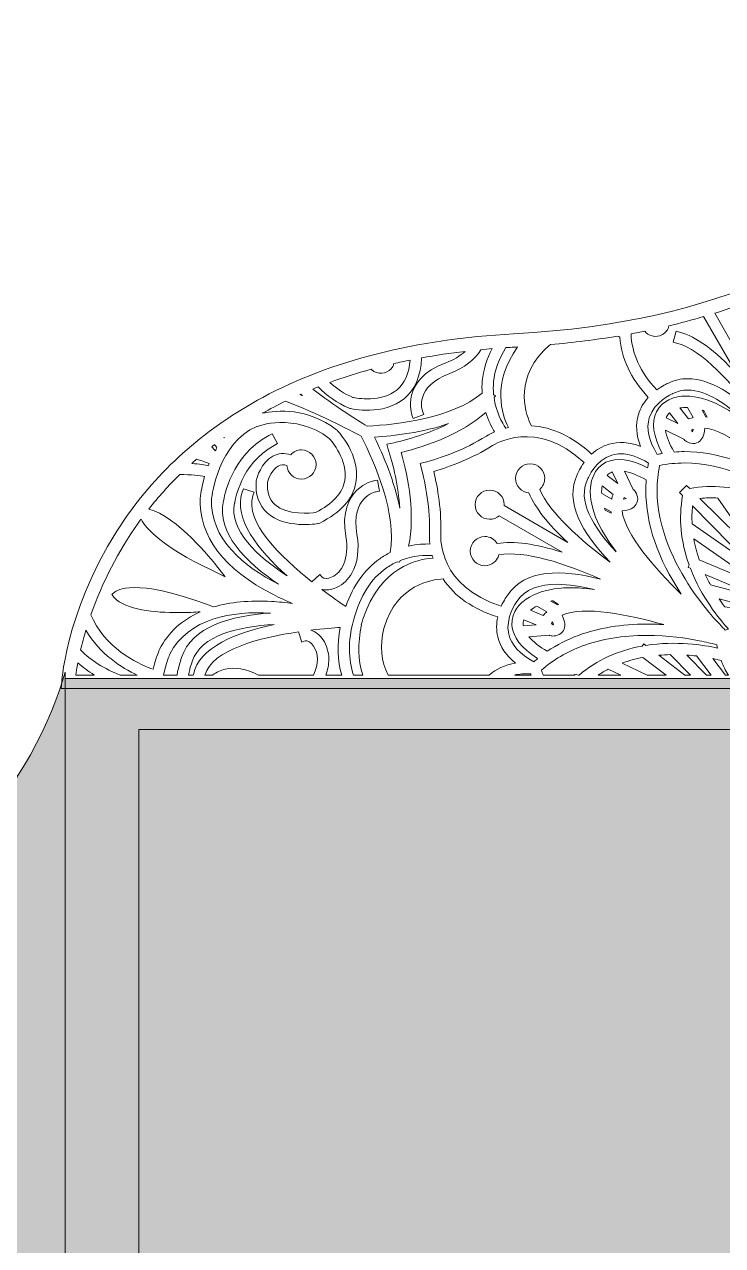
# Model space of a CAD drawing. Extents: x 207 to 1713, y -1033 to -34.
# Drawn here: x 943.3 to 1229.2, y -533.9 to -34.3 of the extents above; entities that cross this region are included whole.
import ezdxf

# ---------------------------------------------------------------- set-up
doc = ezdxf.new("R2010")
doc.units = 0
doc.header["$MEASUREMENT"] = 0
doc.layers.add('Layer 1', color=7, linetype='Continuous', lineweight=0)

# ---------------------------------------------------------------- blocks, each defined once
blk = doc.blocks.new('Block_0')
at = {"layer": 'Layer 1', "true_color": 0xffde69, "transparency": 33554687}
h = blk.add_hatch(color=41, dxfattribs=at)
h.dxf.hatch_style = 2
h.paths.add_polyline_path([(1685.53, -1018.04), (990.24, -1018.04), (990.24, -322.75), (1685.53, -322.75)])
at = {"layer": 'Layer 1'}
blk.add_lwpolyline([(1685.53, -1018.04), (990.24, -1018.04), (990.24, -322.75), (1685.53, -322.75)], close=True, dxfattribs=at)
blk = doc.blocks.new('Block_6')
at = {"layer": 'Layer 1'}
for points, knots in [([(1712.47, -303.02), (1712.44, -302.59), (1709.79, -269.26), (1685.66, -235.3), (1671.5, -215.36), (1652.81, -199.09), (1630.13, -186.93), (1601.89, -171.79), (1567.35, -163.04), (1527.46, -160.92), (1439.06, -156.22), (1392.28, -126.01), (1368.61, -101.48), (1343.25, -75.2), (1338.27, -49.52), (1338.22, -49.27), (1338.22, -49.27), (1335.54, -34.34), (1335.54, -34.34), (1335.54, -34.34), (1332.85, -49.27), (1332.85, -49.27), (1332.8, -49.52), (1327.82, -75.2), (1302.46, -101.48), (1278.79, -126.01), (1232.01, -156.22), (1143.61, -160.92), (1103.72, -163.04), (1069.18, -171.79), (1040.94, -186.93), (1018.26, -199.09), (999.57, -215.36), (985.41, -235.3), (961.24, -269.31), (958.62, -302.69), (958.6, -303.02), (958.6, -303.02), (958.39, -305.95), (958.39, -305.95), (958.39, -305.95), (1712.68, -305.95), (1712.68, -305.95), (1712.68, -305.95), (1712.47, -303.02), (1712.47, -303.02)], [0, 0, 0, 0, 1, 1, 1, 2, 2, 2, 3, 3, 3, 4, 4, 4, 5, 5, 5, 6, 6, 6, 7, 7, 7, 8, 8, 8, 9, 9, 9, 10, 10, 10, 11, 11, 11, 12, 12, 12, 13, 13, 13, 14, 14, 14, 15, 15, 15, 15]), ([(1238.92, -174.9), (1238.92, -174.9), (1225.98, -152.49), (1225.98, -152.49), (1229.08, -151.52), (1232.18, -150.48), (1235.23, -149.38), (1234.38, -155.92), (1235.61, -164.46), (1238.92, -174.9)], [0, 0, 0, 0, 1, 1, 1, 2, 2, 2, 3, 3, 3, 3]), ([(1211.6, -160.21), (1211.6, -160.21), (1210.16, -159.82), (1210.16, -159.82), (1210.16, -159.82), (1208.96, -164.3), (1208.96, -164.3), (1208.96, -164.3), (1210.4, -164.69), (1210.4, -164.69), (1220.94, -167.51), (1233.23, -181.32), (1242.98, -194.58), (1233.99, -185.78), (1224.21, -179.26), (1215.02, -179.26), (1212.23, -179.26), (1209.49, -179.86), (1206.84, -181.19), (1206.44, -181.35), (1204.52, -182.18), (1202.26, -183.83), (1195.51, -176.58), (1191.98, -168.86), (1191.75, -160.87), (1193.71, -160.51), (1195.55, -160.16), (1197.35, -159.8), (1198.09, -160.77), (1199.13, -161.46), (1200.34, -161.79), (1201.78, -162.17), (1203.29, -161.98), (1204.59, -161.23), (1205.96, -160.44), (1206.9, -159.14), (1207.24, -157.64), (1211.93, -156.52), (1216.69, -155.26), (1221.43, -153.86), (1221.43, -153.86), (1234.91, -177.21), (1234.91, -177.21), (1226.25, -167.74), (1218.44, -162.04), (1211.6, -160.21)], [0, 0, 0, 0, 1, 1, 1, 2, 2, 2, 3, 3, 3, 4, 4, 4, 5, 5, 5, 6, 6, 6, 7, 7, 7, 8, 8, 8, 9, 9, 9, 10, 10, 10, 11, 11, 11, 12, 12, 12, 13, 13, 13, 14, 14, 14, 15, 15, 15, 15]), ([(1194.76, -193.94), (1193.54, -197.96), (1193.85, -202.35), (1195.66, -207), (1191, -205.19), (1186.62, -204.89), (1182.59, -206.1), (1180.04, -206.87), (1177.69, -208.23), (1175.58, -210.15), (1167.88, -202.99), (1159.59, -199.08), (1150.91, -198.52), (1148.86, -194.51), (1143.49, -180.98), (1156.01, -167.72), (1156.01, -167.72), (1156.38, -167.36), (1156.38, -167.36), (1157.12, -166.65), (1157.9, -165.98), (1158.74, -165.32), (1168.2, -164.48), (1177.47, -163.31), (1186.3, -161.84), (1186.64, -161.99), (1186.93, -162.13), (1187.17, -162.26), (1187.74, -170.93), (1191.65, -179.22), (1198.8, -186.92), (1196.88, -189.03), (1195.53, -191.38), (1194.76, -193.94)], [0, 0, 0, 0, 1, 1, 1, 2, 2, 2, 3, 3, 3, 4, 4, 4, 5, 5, 5, 6, 6, 6, 7, 7, 7, 8, 8, 8, 9, 9, 9, 10, 10, 10, 11, 11, 11, 11]), ([(1098.94, -187.35), (1103.31, -183.67), (1105.67, -178.09), (1105.96, -170.75), (1111.74, -169.69), (1117.71, -168.79), (1123.77, -168.08), (1121.8, -169.96), (1119.14, -171.55), (1115.9, -172.76), (1097.12, -179.79), (1101.95, -194), (1102, -194.14), (1102, -194.14), (1102.51, -195.56), (1102.51, -195.56), (1102.51, -195.56), (1106.87, -193.96), (1106.87, -193.96), (1106.87, -193.96), (1106.36, -192.56), (1106.36, -192.56), (1106.22, -192.16), (1102.96, -182.56), (1117.53, -177.1), (1123.42, -174.9), (1127.8, -171.54), (1130.2, -167.4), (1131.74, -167.25), (1133.31, -167.11), (1134.89, -166.98), (1132.59, -171.29), (1131.23, -175.72), (1130.83, -180.2), (1130.68, -181.84), (1130.66, -183.51), (1130.77, -185.18), (1118.5, -195.43), (1096.24, -198.05), (1083.62, -198.69), (1079.53, -196.16), (1070.3, -190.29), (1061.39, -183.52), (1062.14, -183.21), (1062.89, -182.91), (1063.65, -182.61), (1067.15, -186.32), (1071.38, -189.23), (1076.25, -191.28), (1076.25, -191.28), (1076.6, -191.4), (1076.6, -191.4), (1077.16, -191.54), (1090.28, -194.63), (1098.94, -187.35)], [0, 0, 0, 0, 1, 1, 1, 2, 2, 2, 3, 3, 3, 4, 4, 4, 5, 5, 5, 6, 6, 6, 7, 7, 7, 8, 8, 8, 9, 9, 9, 10, 10, 10, 11, 11, 11, 12, 12, 12, 13, 13, 13, 14, 14, 14, 15, 15, 15, 16, 16, 16, 17, 17, 17, 18, 18, 18, 18]), ([(1143.9, -166.38), (1144.36, -166.35), (1144.83, -166.33), (1145.29, -166.3), (1134.6, -181.19), (1138.94, -194.09), (1141.5, -199.24), (1141.15, -199.32), (1140.79, -199.4), (1140.44, -199.49), (1138.95, -197.26), (1136.48, -192.83), (1135.64, -187.03), (1135.64, -187.03), (1136.2, -186.48), (1136.2, -186.48), (1136.2, -186.48), (1135.47, -185.7), (1135.47, -185.7), (1135.31, -183.99), (1135.3, -182.27), (1135.45, -180.59), (1135.88, -175.86), (1137.58, -171.15), (1140.5, -166.57), (1141.63, -166.5), (1142.76, -166.44), (1143.9, -166.38), (1143.9, -166.38), (1143.9, -166.38), (1143.9, -166.38)], [0, 0, 0, 0, 1, 1, 1, 2, 2, 2, 3, 3, 3, 4, 4, 4, 5, 5, 5, 6, 6, 6, 7, 7, 7, 8, 8, 8, 9, 9, 9, 10, 10, 10, 10]), ([(1094.13, -174.25), (1094.34, -173.88), (1094.51, -173.5), (1094.63, -173.09), (1096.82, -172.59), (1099.04, -172.11), (1101.26, -171.65), (1100.86, -177.09), (1099.08, -181.17), (1095.96, -183.79), (1089.6, -189.14), (1079.2, -187.21), (1077.86, -186.93), (1074.3, -185.4), (1071.13, -183.35), (1068.41, -180.81), (1073.87, -178.83), (1079.55, -177.02), (1085.34, -175.43), (1085.68, -175.77), (1086.06, -176.06), (1086.47, -176.3), (1086.47, -176.3), (1086.47, -176.3), (1086.47, -176.3), (1089.15, -177.85), (1092.59, -176.93), (1094.13, -174.25)], [0, 0, 0, 0, 1, 1, 1, 2, 2, 2, 3, 3, 3, 4, 4, 4, 5, 5, 5, 6, 6, 6, 7, 7, 7, 8, 8, 8, 9, 9, 9, 9]), ([(1208.68, -185.45), (1208.68, -185.45), (1208.81, -185.39), (1208.81, -185.39), (1210.79, -184.39), (1212.87, -183.93), (1215.02, -183.93), (1222.55, -183.93), (1230.91, -189.54), (1238.73, -197.04), (1229.39, -189.82), (1219.61, -185.17), (1210.74, -186.7), (1210.19, -186.78), (1204.64, -187.73), (1202.14, -192.82), (1200.03, -197.11), (1200.8, -202.84), (1204.42, -209.88), (1203.77, -209.98), (1203.12, -210.1), (1202.48, -210.24), (1199, -204.62), (1197.9, -199.6), (1199.2, -195.29), (1201.22, -188.56), (1208.62, -185.47), (1208.68, -185.45)], [0, 0, 0, 0, 1, 1, 1, 2, 2, 2, 3, 3, 3, 4, 4, 4, 5, 5, 5, 6, 6, 6, 7, 7, 7, 8, 8, 8, 9, 9, 9, 9]), ([(1081.24, -202.81), (1087, -214.05), (1095.86, -234.64), (1093.12, -250.39), (1091.62, -251.13), (1090.18, -251.99), (1088.83, -252.94), (1082.62, -257.31), (1077.96, -263.87), (1074.96, -272.45), (1072.84, -271.04), (1069.24, -268.59), (1065.08, -265.46), (1065.65, -265.59), (1066.24, -265.66), (1066.85, -265.66), (1068.29, -265.66), (1069.85, -265.3), (1071.37, -264.58), (1073.83, -263.4), (1075.92, -261.41), (1077.42, -258.82), (1079.82, -254.66), (1080.54, -249.18), (1079.5, -242.97), (1076.94, -227.61), (1086.88, -225.64), (1087.31, -225.57), (1087.31, -225.57), (1088.77, -225.3), (1088.77, -225.3), (1088.77, -225.3), (1087.98, -220.73), (1087.98, -220.73), (1087.98, -220.73), (1086.5, -221), (1086.5, -221), (1086.35, -221.03), (1071.62, -223.9), (1074.93, -243.73), (1076.52, -253.3), (1073.1, -258.61), (1069.37, -260.39), (1067.52, -261.27), (1065.85, -261.16), (1065.29, -260.53), (1065.29, -260.53), (1064.3, -259.41), (1064.3, -259.41), (1064.3, -259.41), (1061.01, -262.32), (1061.01, -262.32), (1048.36, -252.29), (1033.36, -237.71), (1036.92, -227.16), (1036.92, -227.16), (1037.4, -225.74), (1037.4, -225.74), (1037.4, -225.74), (1033.01, -224.26), (1033.01, -224.26), (1033.01, -224.26), (1032.53, -225.68), (1032.53, -225.68), (1028.84, -236.57), (1039.18, -249.5), (1050.87, -259.96), (1038.8, -251.97), (1026.95, -241.08), (1029.42, -230.16), (1029.42, -230.16), (1029.44, -230.04), (1029.44, -230.04), (1029.54, -229.39), (1031.86, -214.05), (1045.63, -206.55), (1045.63, -206.55), (1046.95, -205.84), (1046.95, -205.84), (1046.95, -205.84), (1044.73, -201.76), (1044.73, -201.76), (1044.73, -201.76), (1043.41, -202.48), (1043.41, -202.48), (1027.78, -211), (1025.07, -227.89), (1024.87, -229.28), (1021.96, -242.33), (1033.93, -254.33), (1047.36, -263.35), (1033.32, -256.19), (1019.16, -244.8), (1019.98, -228.19), (1020.09, -227.26), (1022.83, -205.25), (1038.49, -198.88), (1038.64, -198.81), (1053.73, -192.9), (1068.18, -203.7), (1069.09, -204.72), (1075.96, -212.76), (1074.51, -220.94), (1073.6, -226.07), (1069.58, -230.46), (1062.56, -234), (1060.87, -234.22), (1050.83, -235.3), (1045.83, -230.72), (1043.59, -228.67), (1042.59, -225.61), (1042.86, -221.64), (1043.42, -219.7), (1044.94, -216.27), (1047.3, -215.02), (1048.34, -214.46), (1049.51, -214.39), (1050.83, -214.76), (1051.03, -217.88), (1053.62, -220.36), (1056.79, -220.36), (1060.09, -220.36), (1062.77, -217.68), (1062.77, -214.38), (1062.77, -211.08), (1060.09, -208.4), (1056.79, -208.4), (1055.04, -208.4), (1053.47, -209.16), (1052.38, -210.36), (1049.77, -209.56), (1047.32, -209.74), (1045.11, -210.93), (1040.22, -213.54), (1038.5, -219.95), (1038.32, -220.68), (1038.32, -220.68), (1038.26, -221.06), (1038.26, -221.06), (1037.81, -226.63), (1039.31, -231.04), (1042.7, -234.14), (1049.92, -240.76), (1063.09, -238.62), (1063.65, -238.53), (1063.65, -238.53), (1064.29, -238.32), (1064.29, -238.32), (1072.91, -234.06), (1077.89, -228.48), (1079.08, -221.74), (1081.05, -210.64), (1071.82, -200.79), (1071.43, -200.38), (1071.43, -200.38), (1071.14, -200.13), (1071.14, -200.13), (1059.22, -191.1), (1046.91, -192.09), (1040.75, -193.43), (1043.85, -191.69), (1047.03, -190.03), (1050.27, -188.47), (1062.96, -193.18), (1076.69, -200.36), (1081.24, -202.81)], [0, 0, 0, 0, 1, 1, 1, 2, 2, 2, 3, 3, 3, 4, 4, 4, 5, 5, 5, 6, 6, 6, 7, 7, 7, 8, 8, 8, 9, 9, 9, 10, 10, 10, 11, 11, 11, 12, 12, 12, 13, 13, 13, 14, 14, 14, 15, 15, 15, 16, 16, 16, 17, 17, 17, 18, 18, 18, 19, 19, 19, 20, 20, 20, 21, 21, 21, 22, 22, 22, 23, 23, 23, 24, 24, 24, 25, 25, 25, 26, 26, 26, 27, 27, 27, 28, 28, 28, 29, 29, 29, 30, 30, 30, 31, 31, 31, 32, 32, 32, 33, 33, 33, 34, 34, 34, 35, 35, 35, 36, 36, 36, 37, 37, 37, 38, 38, 38, 39, 39, 39, 40, 40, 40, 41, 41, 41, 42, 42, 42, 43, 43, 43, 44, 44, 44, 45, 45, 45, 46, 46, 46, 47, 47, 47, 48, 48, 48, 49, 49, 49, 50, 50, 50, 51, 51, 51, 52, 52, 52, 53, 53, 53, 54, 54, 54, 55, 55, 55, 55]), ([(1056.13, -185.75), (1056.24, -185.7), (1056.35, -185.65), (1056.46, -185.61), (1056.71, -185.8), (1056.96, -185.99), (1057.21, -186.19), (1056.85, -186.04), (1056.49, -185.89), (1056.13, -185.75)], [0, 0, 0, 0, 1, 1, 1, 2, 2, 2, 3, 3, 3, 3]), ([(1132.49, -202.75), (1123.6, -208.38), (1113.62, -211.76), (1106.8, -213.6), (1106.8, -213.6), (1105.37, -213.99), (1105.37, -213.99), (1105.37, -213.99), (1105.75, -215.43), (1105.75, -215.43), (1107.56, -222.25), (1109.63, -232.59), (1109.2, -243.05), (1109.2, -243.07), (1109.1, -244.53), (1109.4, -246.91), (1107.2, -246.84), (1104.13, -246.97), (1100.67, -247.74), (1103.35, -234.79), (1100.65, -220.19), (1097.6, -209.5), (1108.38, -206.8), (1122.37, -201.84), (1132.24, -193.05), (1133.31, -196.43), (1134.73, -199.15), (1135.89, -201.02), (1133.71, -201.94), (1132.49, -202.75), (1132.49, -202.75)], [0, 0, 0, 0, 1, 1, 1, 2, 2, 2, 3, 3, 3, 4, 4, 4, 5, 5, 5, 6, 6, 6, 7, 7, 7, 8, 8, 8, 9, 9, 9, 10, 10, 10, 10]), ([(1206.1, -195.33), (1206.16, -195.17), (1206.22, -195.02), (1206.29, -194.88), (1206.58, -194.29), (1206.98, -193.75), (1207.47, -193.27), (1207.47, -193.27), (1210.83, -197.63), (1210.83, -197.63), (1210.83, -197.63), (1206.1, -195.33), (1206.1, -195.33)], [0, 0, 0, 0, 1, 1, 1, 2, 2, 2, 3, 3, 3, 4, 4, 4, 4]), ([(1215.24, -195.75), (1215.24, -195.75), (1211.76, -191.24), (1211.76, -191.24), (1212.75, -191.08), (1213.8, -191.02), (1214.87, -191.07), (1214.87, -191.07), (1217.24, -195.18), (1217.24, -195.18), (1216.79, -195.26), (1216.04, -195.43), (1215.24, -195.75)], [0, 0, 0, 0, 1, 1, 1, 2, 2, 2, 3, 3, 3, 4, 4, 4, 4]), ([(1222.43, -194.89), (1222.43, -194.89), (1220.89, -192.21), (1220.89, -192.21), (1221.16, -192.3), (1221.43, -192.39), (1221.71, -192.49), (1221.71, -192.49), (1222.97, -194.96), (1222.97, -194.96), (1222.79, -194.94), (1222.61, -194.91), (1222.43, -194.89)], [0, 0, 0, 0, 1, 1, 1, 2, 2, 2, 3, 3, 3, 4, 4, 4, 4]), ([(1093.32, -205.76), (1093.32, -205.76), (1091.73, -206.12), (1091.73, -206.12), (1091.73, -206.12), (1092.21, -207.67), (1092.21, -207.67), (1094.39, -214.62), (1096.51, -223.38), (1097.03, -232.23), (1094.86, -221.24), (1090.3, -210.53), (1086.68, -203.2), (1094.84, -202.67), (1106.4, -201.27), (1117, -197.64), (1109.08, -201.62), (1100.43, -204.17), (1093.32, -205.76)], [0, 0, 0, 0, 1, 1, 1, 2, 2, 2, 3, 3, 3, 4, 4, 4, 5, 5, 5, 6, 6, 6, 6]), ([(1169.85, -218.18), (1164.15, -229.54), (1171.77, -242.59), (1183.24, -254.33), (1171.14, -245.43), (1158.59, -234.41), (1154.34, -224.54), (1155.6, -223.45), (1156.4, -221.83), (1156.4, -220.03), (1156.4, -216.74), (1153.72, -214.06), (1150.43, -214.06), (1147.13, -214.06), (1144.45, -216.74), (1144.45, -220.03), (1144.45, -223.16), (1146.86, -225.73), (1149.92, -225.99), (1152.44, -232.07), (1157.78, -238.85), (1165.87, -246.25), (1165.87, -246.25), (1139.8, -231.2), (1139.8, -231.2), (1139.81, -231.07), (1139.82, -230.94), (1139.82, -230.8), (1139.82, -227.51), (1137.14, -224.83), (1133.84, -224.83), (1130.55, -224.83), (1127.87, -227.51), (1127.87, -230.8), (1127.87, -234.1), (1130.55, -236.78), (1133.84, -236.78), (1135.32, -236.78), (1136.68, -236.24), (1137.72, -235.34), (1137.72, -235.34), (1163.56, -250.26), (1163.56, -250.26), (1152.52, -246.77), (1143.63, -245.59), (1136.97, -246.74), (1135.92, -245), (1134.02, -243.84), (1131.85, -243.84), (1128.56, -243.84), (1125.87, -246.52), (1125.87, -249.81), (1125.87, -253.11), (1128.56, -255.79), (1131.85, -255.79), (1134.62, -255.79), (1136.95, -253.9), (1137.62, -251.34), (1148.27, -249.41), (1164.87, -254.96), (1179.24, -261.26), (1163.34, -257.19), (1148.22, -257.13), (1141.24, -267.74), (1140.96, -268.09), (1139.72, -269.77), (1138.6, -272.31), (1112.94, -264.45), (1113.78, -244.23), (1113.83, -243.34), (1113.83, -243.34), (1113.83, -243.31), (1113.83, -243.31), (1114.23, -233.53), (1112.58, -223.95), (1110.98, -217.23), (1117.6, -215.26), (1126.72, -211.9), (1135.02, -206.64), (1135.75, -206.16), (1152.84, -195.3), (1172.49, -213.6), (1170.85, -215.84), (1170.02, -217.77), (1169.85, -218.18)], [0, 0, 0, 0, 1, 1, 1, 2, 2, 2, 3, 3, 3, 4, 4, 4, 5, 5, 5, 6, 6, 6, 7, 7, 7, 8, 8, 8, 9, 9, 9, 10, 10, 10, 11, 11, 11, 12, 12, 12, 13, 13, 13, 14, 14, 14, 15, 15, 15, 16, 16, 16, 17, 17, 17, 18, 18, 18, 19, 19, 19, 20, 20, 20, 21, 21, 21, 22, 22, 22, 23, 23, 23, 24, 24, 24, 25, 25, 25, 26, 26, 26, 27, 27, 27, 28, 28, 28, 28]), ([(1218.7, -205.5), (1220.39, -204.84), (1221.44, -203.2), (1221.83, -200.63), (1221.83, -200.63), (1222.01, -199.46), (1222.01, -199.46), (1231.59, -200.49), (1245.59, -212.9), (1256.08, -223.65), (1241.61, -214.01), (1227.3, -209.12), (1213.52, -209.11), (1212.17, -209.11), (1210.78, -209.17), (1209.36, -209.28), (1207.45, -205.88), (1206.26, -202.89), (1205.81, -200.35), (1205.81, -200.35), (1213.3, -204), (1213.3, -204), (1213.35, -204.06), (1213.39, -204.12), (1213.44, -204.18), (1213.44, -204.18), (1213.83, -204.58), (1213.83, -204.58), (1214.24, -204.89), (1216.37, -206.43), (1218.7, -205.5)], [0, 0, 0, 0, 1, 1, 1, 2, 2, 2, 3, 3, 3, 4, 4, 4, 5, 5, 5, 6, 6, 6, 7, 7, 7, 8, 8, 8, 9, 9, 9, 10, 10, 10, 10]), ([(1025, -203.42), (1025.08, -203.37), (1025.15, -203.31), (1025.23, -203.26), (1025.16, -203.33), (1025.1, -203.41), (1025.04, -203.49), (1025.03, -203.46), (1025.01, -203.44), (1025, -203.42)], [0, 0, 0, 0, 1, 1, 1, 2, 2, 2, 3, 3, 3, 3]), ([(1216.49, -200.32), (1216.64, -200.2), (1216.92, -200.07), (1217.24, -199.96), (1217.16, -200.5), (1217.04, -200.86), (1216.95, -201.07), (1216.93, -201.06), (1216.9, -201.05), (1216.88, -201.04), (1216.64, -200.7), (1216.54, -200.45), (1216.49, -200.32)], [0, 0, 0, 0, 1, 1, 1, 2, 2, 2, 3, 3, 3, 4, 4, 4, 4]), ([(1020.08, -207.09), (1020.47, -206.78), (1020.87, -206.48), (1021.26, -206.18), (1021.58, -206.67), (1021.89, -207.13), (1022.19, -207.57), (1021.96, -207.96), (1021.72, -208.36), (1021.5, -208.77), (1021.02, -208.22), (1020.55, -207.66), (1020.08, -207.09)], [0, 0, 0, 0, 1, 1, 1, 2, 2, 2, 3, 3, 3, 4, 4, 4, 4]), ([(1011.84, -213.95), (1012.5, -213.36), (1013.17, -212.77), (1013.85, -212.19), (1016.03, -212.83), (1017.8, -213.48), (1019.01, -213.96), (1018.88, -214.27), (1018.75, -214.58), (1018.64, -214.89), (1017.36, -214.62), (1014.95, -214.18), (1011.84, -213.95)], [0, 0, 0, 0, 1, 1, 1, 2, 2, 2, 3, 3, 3, 4, 4, 4, 4]), ([(1198.53, -215.76), (1191.5, -212.14), (1185.77, -211.37), (1181.48, -213.48), (1181.48, -213.48), (1181.48, -213.48), (1181.48, -213.48), (1176.21, -216.07), (1175.38, -221.88), (1175.36, -222.07), (1173.82, -230.93), (1178.47, -240.73), (1185.7, -250.07), (1176.05, -240.02), (1169.54, -229.07), (1174.05, -220.15), (1174.05, -220.15), (1174.1, -220.04), (1174.1, -220.04), (1174.13, -219.96), (1177.22, -212.56), (1183.94, -210.54), (1185.11, -210.19), (1186.33, -210.01), (1187.59, -210.01), (1191.02, -210.01), (1194.8, -211.29), (1198.89, -213.82), (1198.76, -214.47), (1198.64, -215.11), (1198.53, -215.76)], [0, 0, 0, 0, 1, 1, 1, 2, 2, 2, 3, 3, 3, 4, 4, 4, 5, 5, 5, 6, 6, 6, 7, 7, 7, 8, 8, 8, 9, 9, 9, 10, 10, 10, 10]), ([(1202.41, -224.86), (1202.41, -221.5), (1202.75, -218.11), (1203.43, -214.78), (1206.76, -214.1), (1210.15, -213.75), (1213.52, -213.75), (1213.53, -213.75), (1213.53, -213.75), (1213.54, -213.75), (1229.97, -213.75), (1244.95, -221.65), (1254.62, -228.27), (1260.14, -232.05), (1264.56, -235.82), (1267.3, -238.33), (1268.85, -239.74), (1270.02, -240.9), (1270.74, -241.63), (1270.75, -241.64), (1270.76, -241.65), (1270.77, -241.66), (1270.62, -242.08), (1270.47, -242.51), (1270.34, -242.94), (1266.18, -239.13), (1257.27, -231.88), (1245.5, -227.36), (1245.5, -227.36), (1245.1, -226.42), (1245.1, -226.42), (1245.1, -226.42), (1244.11, -226.84), (1244.11, -226.84), (1234.52, -223.41), (1224.98, -222.52), (1215.75, -224.22), (1215.75, -224.22), (1214.49, -222.98), (1214.49, -222.98), (1214.49, -222.98), (1211.64, -225.83), (1211.64, -225.83), (1211.64, -225.83), (1212.87, -227.09), (1212.87, -227.09), (1211.18, -236.33), (1212.06, -245.86), (1215.5, -255.45), (1215.5, -255.45), (1215.08, -256.45), (1215.08, -256.45), (1215.08, -256.45), (1216.02, -256.84), (1216.02, -256.84), (1220.53, -268.61), (1227.79, -277.52), (1231.59, -281.68), (1231.16, -281.82), (1230.74, -281.96), (1230.32, -282.11), (1227.86, -279.69), (1221.99, -273.55), (1216.24, -264.95), (1209.93, -255.51), (1202.41, -240.89), (1202.41, -224.86)], [0, 0, 0, 0, 1, 1, 1, 2, 2, 2, 3, 3, 3, 4, 4, 4, 5, 5, 5, 6, 6, 6, 7, 7, 7, 8, 8, 8, 9, 9, 9, 10, 10, 10, 11, 11, 11, 12, 12, 12, 13, 13, 13, 14, 14, 14, 15, 15, 15, 16, 16, 16, 17, 17, 17, 18, 18, 18, 19, 19, 19, 20, 20, 20, 21, 21, 21, 22, 22, 22, 22]), ([(991.08, -236.79), (993.24, -240.64), (999.8, -248), (1019.76, -257.51), (1019.76, -257.51), (1025.61, -260.3), (1025.61, -260.3), (1025.61, -260.3), (1021.58, -255.23), (1021.58, -255.23), (1020.88, -254.35), (1005.58, -235.22), (994.28, -232.59), (998.17, -227.66), (1002.42, -222.94), (1006.96, -218.51), (1011.54, -218.43), (1015.26, -218.98), (1017.14, -219.33), (1015.77, -224.03), (1015.39, -227.55), (1015.36, -227.82), (1014.58, -243.56), (1024.93, -257.33), (1045.3, -267.62), (1047.93, -268.95), (1050.58, -270.15), (1053.15, -271.21), (1050.39, -270.85), (1047.5, -270.56), (1044.55, -270.4), (1035.51, -269.9), (1027.58, -270.67), (1020.83, -272.65), (1020.83, -272.65), (1017.94, -271.57), (1017.94, -271.57), (988.58, -260.61), (981.04, -265.97), (980.27, -266.62), (980.27, -266.62), (979.11, -267.61), (979.11, -267.61), (979.11, -267.61), (980.12, -268.76), (980.12, -268.76), (984.69, -273.91), (997.02, -274.96), (1006.29, -274.96), (1010.04, -274.96), (1013.28, -274.78), (1015.32, -274.64), (1007.85, -277.94), (1002.23, -283.07), (998.69, -289.98), (998.5, -290.39), (997.14, -293.53), (996.02, -298.14), (991.77, -296.65), (978.04, -290.97), (971.59, -278.05), (971.26, -277.38), (970.93, -276.66), (970.59, -275.81), (975.28, -262.41), (981.79, -249.81), (989.93, -238.36), (990.31, -237.83), (990.7, -237.31), (991.08, -236.79)], [0, 0, 0, 0, 1, 1, 1, 2, 2, 2, 3, 3, 3, 4, 4, 4, 5, 5, 5, 6, 6, 6, 7, 7, 7, 8, 8, 8, 9, 9, 9, 10, 10, 10, 11, 11, 11, 12, 12, 12, 13, 13, 13, 14, 14, 14, 15, 15, 15, 16, 16, 16, 17, 17, 17, 18, 18, 18, 19, 19, 19, 20, 20, 20, 21, 21, 21, 22, 22, 22, 23, 23, 23, 23]), ([(1183.98, -217.44), (1183.98, -217.44), (1186.29, -222.18), (1186.29, -222.18), (1186.29, -222.18), (1181.93, -218.81), (1181.93, -218.81), (1182.41, -218.32), (1182.94, -217.93), (1183.54, -217.63), (1183.68, -217.57), (1183.83, -217.5), (1183.98, -217.44)], [0, 0, 0, 0, 1, 1, 1, 2, 2, 2, 3, 3, 3, 4, 4, 4, 4]), ([(1188.12, -233.35), (1188.12, -233.35), (1189.29, -233.18), (1189.29, -233.18), (1191.86, -232.78), (1193.5, -231.73), (1194.16, -230.05), (1195.09, -227.71), (1193.55, -225.58), (1193.23, -225.17), (1193.23, -225.17), (1192.84, -224.78), (1192.84, -224.78), (1192.78, -224.73), (1192.72, -224.69), (1192.66, -224.64), (1192.66, -224.64), (1189.01, -217.15), (1189.01, -217.15), (1191.55, -217.6), (1194.54, -218.79), (1197.93, -220.7), (1197.83, -222.12), (1197.77, -223.51), (1197.77, -224.86), (1197.78, -238.64), (1202.67, -252.95), (1212.31, -267.42), (1201.56, -256.93), (1189.15, -242.93), (1188.12, -233.35)], [0, 0, 0, 0, 1, 1, 1, 2, 2, 2, 3, 3, 3, 4, 4, 4, 5, 5, 5, 6, 6, 6, 7, 7, 7, 8, 8, 8, 9, 9, 9, 10, 10, 10, 10]), ([(1184.41, -226.58), (1184.08, -227.38), (1183.92, -228.14), (1183.84, -228.59), (1183.84, -228.59), (1179.72, -226.21), (1179.72, -226.21), (1179.68, -225.15), (1179.74, -224.11), (1179.89, -223.1), (1179.89, -223.1), (1184.41, -226.58), (1184.41, -226.58)], [0, 0, 0, 0, 1, 1, 1, 2, 2, 2, 3, 3, 3, 4, 4, 4, 4]), ([(1188.96, -227.83), (1189.09, -227.87), (1189.34, -227.97), (1189.69, -228.22), (1189.71, -228.25), (1189.72, -228.27), (1189.73, -228.29), (1189.52, -228.38), (1189.16, -228.5), (1188.62, -228.59), (1188.73, -228.25), (1188.86, -227.96), (1188.96, -227.83)], [0, 0, 0, 0, 1, 1, 1, 2, 2, 2, 3, 3, 3, 4, 4, 4, 4]), ([(1243.51, -251.4), (1243.51, -251.4), (1219.91, -228.29), (1219.91, -228.29), (1222.37, -228.03), (1224.86, -227.96), (1227.34, -228.08), (1227.34, -228.08), (1243.51, -251.4), (1243.51, -251.4)], [0, 0, 0, 0, 1, 1, 1, 2, 2, 2, 3, 3, 3, 3]), ([(1183.62, -234.31), (1183.62, -234.31), (1181.15, -233.05), (1181.15, -233.05), (1181.05, -232.77), (1180.96, -232.5), (1180.87, -232.23), (1180.87, -232.23), (1183.55, -233.77), (1183.55, -233.77), (1183.57, -233.95), (1183.59, -234.13), (1183.62, -234.31)], [0, 0, 0, 0, 1, 1, 1, 2, 2, 2, 3, 3, 3, 4, 4, 4, 4]), ([(1240.06, -254.85), (1240.06, -254.85), (1216.74, -238.68), (1216.74, -238.68), (1216.61, -236.2), (1216.68, -233.71), (1216.95, -231.25), (1216.95, -231.25), (1240.06, -254.85), (1240.06, -254.85)], [0, 0, 0, 0, 1, 1, 1, 2, 2, 2, 3, 3, 3, 3]), ([(1219.67, -253.35), (1218.68, -250.51), (1217.94, -247.65), (1217.44, -244.81), (1217.44, -244.81), (1241.14, -261.24), (1241.14, -261.24), (1241.23, -261.68), (1241.33, -262.12), (1241.43, -262.55), (1241.43, -262.55), (1219.67, -253.35), (1219.67, -253.35)], [0, 0, 0, 0, 1, 1, 1, 2, 2, 2, 3, 3, 3, 4, 4, 4, 4]), ([(1078.05, -278.2), (1078.05, -278.2), (1078.21, -277.61), (1078.21, -277.61), (1080.8, -268.15), (1085.26, -261.13), (1091.48, -256.74), (1092.87, -255.77), (1094.37, -254.91), (1095.95, -254.19), (1095.95, -254.19), (1096.99, -254.38), (1096.99, -254.38), (1096.99, -254.38), (1097.16, -253.68), (1097.16, -253.68), (1102.61, -251.51), (1107.67, -251.44), (1110.35, -251.62), (1110.45, -251.96), (1110.55, -252.31), (1110.66, -252.66), (1104.32, -253.04), (1088.89, -256.25), (1081.97, -277.71), (1081.97, -277.71), (1081.89, -277.69), (1081.89, -277.69), (1081.89, -277.69), (1081.66, -278.71), (1081.66, -278.71), (1081.66, -278.71), (1081.27, -279.98), (1081.27, -279.98), (1081.27, -279.98), (1081.37, -280.01), (1081.37, -280.01), (1079.74, -287.58), (1079.91, -294.46), (1081.86, -300.49), (1081.86, -300.49), (1078.14, -300.49), (1078.14, -300.49), (1075.88, -294.09), (1075.85, -286.6), (1078.05, -278.2)], [0, 0, 0, 0, 1, 1, 1, 2, 2, 2, 3, 3, 3, 4, 4, 4, 5, 5, 5, 6, 6, 6, 7, 7, 7, 8, 8, 8, 9, 9, 9, 10, 10, 10, 11, 11, 11, 12, 12, 12, 13, 13, 13, 14, 14, 14, 15, 15, 15, 15]), ([(1224.29, -263.63), (1223.52, -262.24), (1222.81, -260.84), (1222.15, -259.44), (1222.15, -259.44), (1243.13, -268.3), (1243.13, -268.3), (1243.17, -268.42), (1243.21, -268.53), (1243.26, -268.65), (1243.26, -268.65), (1224.29, -263.63), (1224.29, -263.63)], [0, 0, 0, 0, 1, 1, 1, 2, 2, 2, 3, 3, 3, 4, 4, 4, 4]), ([(1090.48, -281.48), (1090.48, -281.48), (1090.62, -280.99), (1090.62, -280.99), (1095.84, -263.5), (1110.25, -261.39), (1114.75, -261.17), (1119.57, -268.4), (1127.1, -273.62), (1137.15, -276.71), (1136.54, -279.5), (1136.54, -282.22), (1137.15, -284.82), (1138.11, -288.91), (1140.57, -292.56), (1144.47, -295.68), (1140.08, -296.36), (1136.47, -297.97), (1133.69, -300.49), (1133.69, -300.49), (1092.26, -300.49), (1092.26, -300.49), (1089.41, -294.9), (1088.81, -288.51), (1090.48, -281.48)], [0, 0, 0, 0, 1, 1, 1, 2, 2, 2, 3, 3, 3, 4, 4, 4, 5, 5, 5, 6, 6, 6, 7, 7, 7, 8, 8, 8, 8]), ([(1144.97, -270.48), (1144.97, -270.48), (1145.04, -270.39), (1145.04, -270.39), (1148.35, -265.32), (1154.33, -263.39), (1161.55, -263.39), (1166.22, -263.39), (1171.42, -264.2), (1176.74, -265.51), (1165.05, -263.92), (1154.28, -264.79), (1147.41, -270.53), (1147.21, -270.68), (1142.59, -274.3), (1142.98, -280.16), (1143.3, -284.93), (1146.83, -289.51), (1153.48, -293.78), (1152.97, -294.2), (1152.47, -294.63), (1151.98, -295.07), (1146.17, -291.94), (1142.7, -288.15), (1141.67, -283.77), (1140.06, -276.93), (1144.92, -270.55), (1144.97, -270.48)], [0, 0, 0, 0, 1, 1, 1, 2, 2, 2, 3, 3, 3, 4, 4, 4, 5, 5, 5, 6, 6, 6, 7, 7, 7, 8, 8, 8, 9, 9, 9, 9]), ([(1227.8, -269.36), (1227.8, -269.36), (1245.61, -274.07), (1245.61, -274.07), (1245.73, -274.31), (1245.85, -274.54), (1245.97, -274.77), (1245.97, -274.77), (1230.09, -272.6), (1230.09, -272.6), (1229.3, -271.53), (1228.53, -270.45), (1227.8, -269.36)], [0, 0, 0, 0, 1, 1, 1, 2, 2, 2, 3, 3, 3, 4, 4, 4, 4]), ([(1002.9, -291.93), (1010.53, -277.12), (1028.46, -274.33), (1044.17, -275.13), (1028.04, -276.23), (1011.69, -280.64), (1007.69, -293.39), (1007.49, -293.9), (1006.49, -296.55), (1005.83, -300.49), (1005.83, -300.49), (1000.3, -300.49), (1000.3, -300.49), (1001.31, -295.76), (1002.71, -292.38), (1002.9, -291.93)], [0, 0, 0, 0, 1, 1, 1, 2, 2, 2, 3, 3, 3, 4, 4, 4, 5, 5, 5, 5]), ([(1158.24, -284.26), (1158.31, -284.29), (1158.38, -284.32), (1158.45, -284.35), (1158.45, -284.35), (1158.98, -284.49), (1158.98, -284.49), (1159.49, -284.56), (1162.11, -284.83), (1163.67, -282.86), (1164.8, -281.44), (1164.89, -279.49), (1163.94, -277.07), (1163.94, -277.07), (1163.51, -275.97), (1163.51, -275.97), (1172.33, -272.08), (1190.65, -275.83), (1205.11, -279.89), (1202.89, -279.75), (1200.57, -279.67), (1198.19, -279.67), (1187.88, -279.67), (1178.47, -281.21), (1170.21, -284.27), (1165.62, -285.96), (1161.35, -288.15), (1157.46, -290.8), (1154.11, -288.81), (1151.58, -286.82), (1149.93, -284.84), (1149.93, -284.84), (1158.24, -284.26), (1158.24, -284.26)], [0, 0, 0, 0, 1, 1, 1, 2, 2, 2, 3, 3, 3, 4, 4, 4, 5, 5, 5, 6, 6, 6, 7, 7, 7, 8, 8, 8, 9, 9, 9, 10, 10, 10, 11, 11, 11, 11]), ([(1150.52, -273.98), (1151.3, -273.35), (1152.18, -272.78), (1153.13, -272.28), (1153.13, -272.28), (1157.25, -274.65), (1157.25, -274.65), (1156.89, -274.95), (1156.33, -275.47), (1155.8, -276.15), (1155.8, -276.15), (1150.52, -273.98), (1150.52, -273.98)], [0, 0, 0, 0, 1, 1, 1, 2, 2, 2, 3, 3, 3, 4, 4, 4, 4]), ([(1162.09, -271.6), (1161.92, -271.67), (1161.76, -271.73), (1161.59, -271.81), (1161.59, -271.81), (1158.91, -270.26), (1158.91, -270.26), (1159.19, -270.2), (1159.48, -270.14), (1159.76, -270.09), (1159.76, -270.09), (1162.09, -271.6), (1162.09, -271.6)], [0, 0, 0, 0, 1, 1, 1, 2, 2, 2, 3, 3, 3, 4, 4, 4, 4]), ([(1152.92, -279.98), (1152.92, -279.98), (1147.66, -280.35), (1147.66, -280.35), (1147.64, -280.19), (1147.62, -280.03), (1147.61, -279.87), (1147.56, -279.21), (1147.64, -278.54), (1147.82, -277.89), (1147.82, -277.89), (1152.92, -279.98), (1152.92, -279.98)], [0, 0, 0, 0, 1, 1, 1, 2, 2, 2, 3, 3, 3, 4, 4, 4, 4]), ([(1159.86, -279.9), (1159.48, -279.73), (1159.27, -279.57), (1159.16, -279.48), (1159.23, -279.3), (1159.41, -279.05), (1159.63, -278.79), (1159.83, -279.3), (1159.91, -279.67), (1159.94, -279.9), (1159.91, -279.9), (1159.88, -279.9), (1159.86, -279.9)], [0, 0, 0, 0, 1, 1, 1, 2, 2, 2, 3, 3, 3, 4, 4, 4, 4]), ([(989.46, -300.49), (989.46, -300.49), (982.55, -300.49), (982.55, -300.49), (976.04, -298.01), (970.6, -294.57), (966.36, -290.25), (966.99, -287.57), (967.72, -284.87), (968.53, -282.16), (974.21, -291.98), (983.28, -297.6), (989.46, -300.49)], [0, 0, 0, 0, 1, 1, 1, 2, 2, 2, 3, 3, 3, 4, 4, 4, 4]), ([(1012.03, -295.02), (1012.03, -295.02), (1012.08, -294.9), (1012.08, -294.9), (1015.39, -284.21), (1031.1, -280.71), (1045.55, -279.82), (1030.2, -283.04), (1014.78, -289.07), (1012.52, -300.34), (1012.52, -300.34), (1012.49, -300.49), (1012.49, -300.49), (1012.49, -300.49), (1010.54, -300.49), (1010.54, -300.49), (1011.15, -297.22), (1011.99, -295.12), (1012.03, -295.02)], [0, 0, 0, 0, 1, 1, 1, 2, 2, 2, 3, 3, 3, 4, 4, 4, 5, 5, 5, 6, 6, 6, 6]), ([(1058.32, -286.54), (1059.11, -286.28), (1060.63, -287.01), (1061.78, -288.69), (1063.85, -291.7), (1063.82, -296.06), (1061.75, -300.49), (1061.75, -300.49), (1039.16, -300.49), (1039.16, -300.49), (1034.14, -298.01), (1029.57, -297.21), (1025.56, -298.09), (1023.69, -298.51), (1021.95, -299.31), (1020.4, -300.49), (1020.4, -300.49), (1017.26, -300.49), (1017.26, -300.49), (1020.21, -290.09), (1039.91, -285.15), (1055.52, -282.85), (1055.52, -282.85), (1056.9, -287.01), (1056.9, -287.01), (1056.9, -287.01), (1058.32, -286.54), (1058.32, -286.54)], [0, 0, 0, 0, 1, 1, 1, 2, 2, 2, 3, 3, 3, 4, 4, 4, 5, 5, 5, 6, 6, 6, 7, 7, 7, 8, 8, 8, 9, 9, 9, 9]), ([(1065.61, -286.07), (1064.25, -284.1), (1062.47, -282.74), (1060.63, -282.16), (1065.79, -281.54), (1070.11, -281.21), (1072.66, -281.05), (1071.32, -288.14), (1071.52, -294.66), (1073.26, -300.49), (1073.26, -300.49), (1066.79, -300.49), (1066.79, -300.49), (1067.57, -298.32), (1067.97, -296.18), (1067.97, -294.08), (1067.97, -291.09), (1067.15, -288.32), (1065.61, -286.07)], [0, 0, 0, 0, 1, 1, 1, 2, 2, 2, 3, 3, 3, 4, 4, 4, 5, 5, 5, 6, 6, 6, 6]), ([(1171.82, -288.62), (1179.56, -285.76), (1188.42, -284.3), (1198.18, -284.3), (1198.18, -284.3), (1198.19, -284.3), (1198.19, -284.3), (1206.87, -284.3), (1214.65, -285.48), (1219.64, -286.46), (1222.47, -287.02), (1224.72, -287.57), (1226.1, -287.94), (1226.37, -288.01), (1226.62, -288.08), (1226.84, -288.14), (1226.92, -288.58), (1227, -289.02), (1227.1, -289.46), (1221.6, -288.24), (1210.25, -286.42), (1197.8, -288.39), (1197.8, -288.39), (1196.99, -287.78), (1196.99, -287.78), (1196.99, -287.78), (1196.34, -288.64), (1196.34, -288.64), (1186.36, -290.45), (1177.68, -294.43), (1170.54, -300.49), (1170.54, -300.49), (1170.26, -300.49), (1170.26, -300.49), (1170.26, -300.49), (1168.76, -300.17), (1168.76, -300.17), (1168.76, -300.17), (1168.67, -300.49), (1168.67, -300.49), (1168.67, -300.49), (1155.79, -300.49), (1155.79, -300.49), (1155.52, -299.79), (1155.28, -299.14), (1155.07, -298.53), (1159.85, -294.3), (1165.48, -290.96), (1171.82, -288.62)], [0, 0, 0, 0, 1, 1, 1, 2, 2, 2, 3, 3, 3, 4, 4, 4, 5, 5, 5, 6, 6, 6, 7, 7, 7, 8, 8, 8, 9, 9, 9, 10, 10, 10, 11, 11, 11, 12, 12, 12, 13, 13, 13, 14, 14, 14, 15, 15, 15, 16, 16, 16, 16]), ([(1196.61, -293.3), (1196.61, -293.3), (1206.12, -300.49), (1206.12, -300.49), (1206.12, -300.49), (1198.38, -300.49), (1198.38, -300.49), (1198.38, -300.49), (1188.09, -295.63), (1188.09, -295.63), (1190.8, -294.65), (1193.65, -293.87), (1196.61, -293.3)], [0, 0, 0, 0, 1, 1, 1, 2, 2, 2, 3, 3, 3, 4, 4, 4, 4]), ([(1207.82, -292.16), (1207.82, -292.16), (1216.1, -300.49), (1216.1, -300.49), (1216.1, -300.49), (1213.81, -300.49), (1213.81, -300.49), (1213.81, -300.49), (1203.12, -292.4), (1203.12, -292.4), (1204.66, -292.27), (1206.23, -292.19), (1207.82, -292.16)], [0, 0, 0, 0, 1, 1, 1, 2, 2, 2, 3, 3, 3, 4, 4, 4, 4]), ([(1218.48, -292.7), (1218.48, -292.7), (1224.52, -300.49), (1224.52, -300.49), (1224.52, -300.49), (1222.64, -300.49), (1222.64, -300.49), (1222.64, -300.49), (1214.53, -292.33), (1214.53, -292.33), (1215.85, -292.42), (1217.17, -292.55), (1218.48, -292.7)], [0, 0, 0, 0, 1, 1, 1, 2, 2, 2, 3, 3, 3, 4, 4, 4, 4]), ([(1231.6, -300.49), (1231.6, -300.49), (1230.4, -300.49), (1230.4, -300.49), (1230.4, -300.49), (1225.2, -293.8), (1225.2, -293.8), (1226.78, -294.13), (1227.96, -294.43), (1228.63, -294.61), (1229.42, -296.67), (1230.41, -298.64), (1231.6, -300.49)], [0, 0, 0, 0, 1, 1, 1, 2, 2, 2, 3, 3, 3, 4, 4, 4, 4]), ([(971.95, -300.49), (971.95, -300.49), (964.39, -300.49), (964.39, -300.49), (964.57, -299.24), (964.84, -297.58), (965.22, -295.57), (967.26, -297.37), (969.51, -299.01), (971.95, -300.49)], [0, 0, 0, 0, 1, 1, 1, 2, 2, 2, 3, 3, 3, 3]), ([(1187.51, -300.49), (1187.51, -300.49), (1178.3, -300.49), (1178.3, -300.49), (1179.63, -299.62), (1181.01, -298.82), (1182.43, -298.09), (1182.43, -298.09), (1187.51, -300.49), (1187.51, -300.49)], [0, 0, 0, 0, 1, 1, 1, 2, 2, 2, 3, 3, 3, 3]), ([(1150.67, -299.97), (1150.73, -300.14), (1150.79, -300.31), (1150.85, -300.49), (1150.85, -300.49), (1143.95, -300.49), (1143.95, -300.49), (1145.94, -300.07), (1148.19, -299.89), (1150.67, -299.97)], [0, 0, 0, 0, 1, 1, 1, 2, 2, 2, 3, 3, 3, 3])]:
    blk.add_open_spline(points, degree=3, knots=knots, dxfattribs=at)

msp = doc.modelspace()

# ---------------------------------------------------------------- hatches: boundary and pattern name
at = {"layer": 'Layer 1', "true_color": 0xa868ac, "transparency": 33554687}
h = msp.add_hatch(color=203, dxfattribs=at)
h.dxf.hatch_style = 2
edge = h.paths.add_edge_path()
edge.add_spline(control_points=[(778.62, -420.86), (602.68, -430.21), (583.66, -536.64), (583.66, -536.64), (583.66, -536.64), (564.64, -430.21), (388.69, -420.86), (256.09, -413.81), (218.02, -336.8), (207.32, -299.28), (207.32, -299.28), (207.32, -1033.49), (207.32, -1033.49), (207.32, -1033.49), (960, -1033.49), (960, -1033.49), (960, -1033.49), (960, -299.28), (960, -299.28), (949.29, -336.8), (911.23, -413.81), (778.62, -420.86)], knot_values=[0, 0, 0, 0, 1, 1, 1, 2, 2, 2, 3, 3, 3, 4, 4, 4, 5, 5, 5, 6, 6, 6, 7, 7, 7, 7], degree=3, periodic=0)
h = msp.add_hatch(color=203, dxfattribs=at)
h.dxf.hatch_style = 2
h.paths.add_polyline_path([(1712.68, -1033.49), (960, -1033.49), (960, -301.91), (1712.68, -301.91)])

# ---------------------------------------------------------------- linework, layer by layer
at = {"layer": 'Layer 1'}
msp.add_lwpolyline([(1712.68, -1033.49), (960, -1033.49), (960, -301.91), (1712.68, -301.91)], close=True, dxfattribs=at)
msp.add_open_spline([(778.62, -420.86), (602.68, -430.21), (583.66, -536.64), (583.66, -536.64), (583.66, -536.64), (564.64, -430.21), (388.69, -420.86), (256.09, -413.81), (218.02, -336.8), (207.32, -299.28), (207.32, -299.28), (207.32, -1033.49), (207.32, -1033.49), (207.32, -1033.49), (960, -1033.49), (960, -1033.49), (960, -1033.49), (960, -299.28), (960, -299.28), (949.29, -336.8), (911.23, -413.81), (778.62, -420.86)], degree=3, knots=[0, 0, 0, 0, 1, 1, 1, 2, 2, 2, 3, 3, 3, 4, 4, 4, 5, 5, 5, 6, 6, 6, 7, 7, 7, 7], dxfattribs=at)

# ---------------------------------------------------------------- block references
for name in ['Block_6', 'Block_0']:
    msp.add_blockref(name, (0, 0), dxfattribs=at)

doc.saveas('drawing.dxf')
